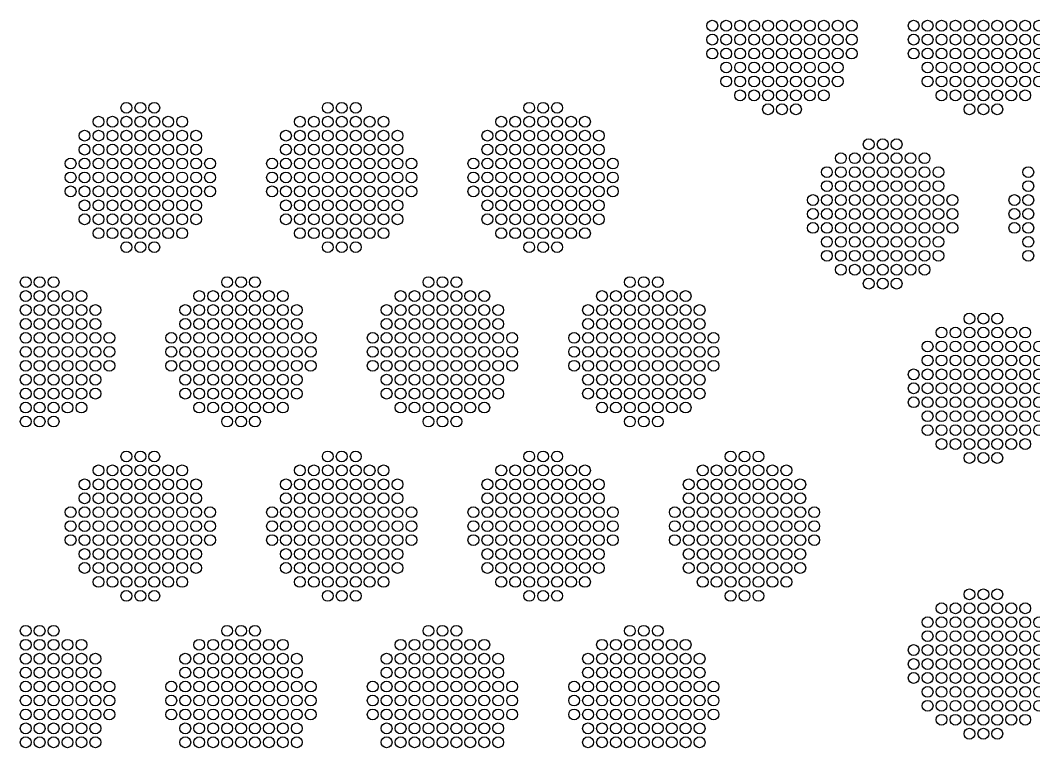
# Model space of a CAD drawing. Extents: x -49 to 54, y -38 to 38.
# Drawn here: x -42.89 to -36.35, y 18.99 to 23.69 of the extents above; entities that cross this region are included whole.
import ezdxf

# ---------------------------------------------------------------- set-up
doc = ezdxf.new("R2010")
doc.units = 0
doc.layers.add('LOWER_ELECTRODE', color=1, linetype='CONTINUOUS')

msp = doc.modelspace()

# ---------------------------------------------------------------- linework, layer by layer
at = {"layer": 'LOWER_ELECTRODE'}
for centre in [(-38.4221, 23.6539), (-38.3321, 23.6539), (-38.2421, 23.6539), (-38.1521, 23.6539), (-38.0621, 23.6539), (-37.9721, 23.6539), (-37.8821, 23.6539), (-37.7921, 23.6539), (-37.7021, 23.6539), (-37.6121, 23.6539), (-37.5221, 23.6539), (-37.1221, 23.6539), (-37.0321, 23.6539), (-36.9421, 23.6539), (-36.8521, 23.6539), (-36.7621, 23.6539), (-36.6721, 23.6539), (-36.5821, 23.6539), (-36.4921, 23.6539), (-36.4021, 23.6539), (-36.3121, 23.6539), (-38.4221, 23.5639), (-38.3321, 23.5639), (-38.2421, 23.5639), (-38.1521, 23.5639), (-38.0621, 23.5639), (-37.9721, 23.5639), (-37.8821, 23.5639), (-37.7921, 23.5639), (-37.7021, 23.5639), (-37.6121, 23.5639), (-37.5221, 23.5639), (-37.1221, 23.5639), (-37.0321, 23.5639), (-36.9421, 23.5639), (-36.8521, 23.5639), (-36.7621, 23.5639), (-36.6721, 23.5639), (-36.5821, 23.5639), (-36.4921, 23.5639), (-36.4021, 23.5639), (-36.3121, 23.5639), (-38.4221, 23.4739), (-38.3321, 23.4739), (-38.2421, 23.4739), (-38.1521, 23.4739), (-38.0621, 23.4739), (-37.9721, 23.4739), (-37.8821, 23.4739), (-37.7921, 23.4739), (-37.7021, 23.4739), (-37.6121, 23.4739), (-37.5221, 23.4739), (-37.1221, 23.4739), (-37.0321, 23.4739), (-36.9421, 23.4739), (-36.8521, 23.4739), (-36.7621, 23.4739), (-36.6721, 23.4739), (-36.5821, 23.4739), (-36.4921, 23.4739), (-36.4021, 23.4739), (-36.3121, 23.4739), (-38.3321, 23.3839), (-38.2421, 23.3839), (-38.1521, 23.3839), (-38.0621, 23.3839), (-37.9721, 23.3839), (-37.8821, 23.3839), (-37.7921, 23.3839), (-37.7021, 23.3839), (-37.6121, 23.3839), (-37.0321, 23.3839), (-36.9421, 23.3839), (-36.8521, 23.3839), (-36.7621, 23.3839), (-36.6721, 23.3839), (-36.5821, 23.3839), (-36.4921, 23.3839), (-36.4021, 23.3839), (-36.3121, 23.3839), (-38.3321, 23.2939), (-38.2421, 23.2939), (-38.1521, 23.2939), (-38.0621, 23.2939), (-37.9721, 23.2939), (-37.8821, 23.2939), (-37.7921, 23.2939), (-37.7021, 23.2939), (-37.6121, 23.2939), (-37.0321, 23.2939), (-36.9421, 23.2939), (-36.8521, 23.2939), (-36.7621, 23.2939), (-36.6721, 23.2939), (-36.5821, 23.2939), (-36.4921, 23.2939), (-36.4021, 23.2939), (-36.3121, 23.2939), (-38.2421, 23.2039), (-38.1521, 23.2039), (-38.0621, 23.2039), (-37.9721, 23.2039), (-37.8821, 23.2039), (-37.7921, 23.2039), (-37.7021, 23.2039), (-36.9421, 23.2039), (-36.8521, 23.2039), (-36.7621, 23.2039), (-36.6721, 23.2039), (-36.5821, 23.2039), (-36.4921, 23.2039), (-36.4021, 23.2039), (-42.2039, 23.1237), (-42.1139, 23.1237), (-42.0239, 23.1237), (-40.9039, 23.1237), (-40.8139, 23.1237), (-40.7239, 23.1237), (-39.6039, 23.1237), (-39.5139, 23.1237), (-39.4239, 23.1237), (-38.0621, 23.1139), (-37.9721, 23.1139), (-37.8821, 23.1139), (-36.7621, 23.1139), (-36.6721, 23.1139), (-36.5821, 23.1139), (-42.3839, 23.0337), (-42.2939, 23.0337), (-42.2039, 23.0337), (-42.1139, 23.0337), (-42.0239, 23.0337), (-41.9339, 23.0337), (-41.8439, 23.0337), (-41.0839, 23.0337), (-40.9939, 23.0337), (-40.9039, 23.0337), (-40.8139, 23.0337), (-40.7239, 23.0337), (-40.6339, 23.0337), (-40.5439, 23.0337), (-39.7839, 23.0337), (-39.6939, 23.0337), (-39.6039, 23.0337), (-39.5139, 23.0337), (-39.4239, 23.0337), (-39.3339, 23.0337), (-39.2439, 23.0337), (-42.4739, 22.9437), (-42.3839, 22.9437), (-42.2939, 22.9437), (-42.2039, 22.9437), (-42.1139, 22.9437), (-42.0239, 22.9437), (-41.9339, 22.9437), (-41.8439, 22.9437), (-41.7539, 22.9437), (-41.1739, 22.9437), (-41.0839, 22.9437), (-40.9939, 22.9437), (-40.9039, 22.9437), (-40.8139, 22.9437), (-40.7239, 22.9437), (-40.6339, 22.9437), (-40.5439, 22.9437), (-40.4539, 22.9437), (-39.8739, 22.9437), (-39.7839, 22.9437), (-39.6939, 22.9437), (-39.6039, 22.9437), (-39.5139, 22.9437), (-39.4239, 22.9437), (-39.3339, 22.9437), (-39.2439, 22.9437), (-39.1539, 22.9437), (-37.4121, 22.8881), (-37.3221, 22.8881), (-37.2321, 22.8881), (-42.4739, 22.8537), (-42.3839, 22.8537), (-42.2939, 22.8537), (-42.2039, 22.8537), (-42.1139, 22.8537), (-42.0239, 22.8537), (-41.9339, 22.8537), (-41.8439, 22.8537), (-41.7539, 22.8537), (-41.1739, 22.8537), (-41.0839, 22.8537), (-40.9939, 22.8537), (-40.9039, 22.8537), (-40.8139, 22.8537), (-40.7239, 22.8537), (-40.6339, 22.8537), (-40.5439, 22.8537), (-40.4539, 22.8537), (-39.8739, 22.8537), (-39.7839, 22.8537), (-39.6939, 22.8537), (-39.6039, 22.8537), (-39.5139, 22.8537), (-39.4239, 22.8537), (-39.3339, 22.8537), (-39.2439, 22.8537), (-39.1539, 22.8537), (-37.5921, 22.7981), (-37.5021, 22.7981), (-37.4121, 22.7981), (-37.3221, 22.7981), (-37.2321, 22.7981), (-37.1421, 22.7981), (-37.0521, 22.7981), (-42.5639, 22.7637), (-42.4739, 22.7637), (-42.3839, 22.7637), (-42.2939, 22.7637), (-42.2039, 22.7637), (-42.1139, 22.7637), (-42.0239, 22.7637), (-41.9339, 22.7637), (-41.8439, 22.7637), (-41.7539, 22.7637), (-41.6639, 22.7637), (-41.2639, 22.7637), (-41.1739, 22.7637), (-41.0839, 22.7637), (-40.9939, 22.7637), (-40.9039, 22.7637), (-40.8139, 22.7637), (-40.7239, 22.7637), (-40.6339, 22.7637), (-40.5439, 22.7637), (-40.4539, 22.7637), (-40.3639, 22.7637), (-39.9639, 22.7637), (-39.8739, 22.7637), (-39.7839, 22.7637), (-39.6939, 22.7637), (-39.6039, 22.7637), (-39.5139, 22.7637), (-39.4239, 22.7637), (-39.3339, 22.7637), (-39.2439, 22.7637), (-39.1539, 22.7637), (-39.0639, 22.7637), (-42.5639, 22.6737), (-42.4739, 22.6737), (-42.3839, 22.6737), (-42.2939, 22.6737), (-42.2039, 22.6737), (-42.1139, 22.6737), (-42.0239, 22.6737), (-41.9339, 22.6737), (-41.8439, 22.6737), (-41.7539, 22.6737), (-41.6639, 22.6737), (-41.2639, 22.6737), (-41.1739, 22.6737), (-41.0839, 22.6737), (-40.9939, 22.6737), (-40.9039, 22.6737), (-40.8139, 22.6737), (-40.7239, 22.6737), (-40.6339, 22.6737), (-40.5439, 22.6737), (-40.4539, 22.6737), (-40.3639, 22.6737), (-39.9639, 22.6737), (-39.8739, 22.6737), (-39.7839, 22.6737), (-39.6939, 22.6737), (-39.6039, 22.6737), (-39.5139, 22.6737), (-39.4239, 22.6737), (-39.3339, 22.6737), (-39.2439, 22.6737), (-39.1539, 22.6737), (-39.0639, 22.6737), (-37.6821, 22.7081), (-37.5921, 22.7081), (-37.5021, 22.7081), (-37.4121, 22.7081), (-37.3221, 22.7081), (-37.2321, 22.7081), (-37.1421, 22.7081), (-37.0521, 22.7081), (-36.9621, 22.7081), (-36.3821, 22.7081), (-37.6821, 22.6181), (-37.5921, 22.6181), (-37.5021, 22.6181), (-37.4121, 22.6181), (-37.3221, 22.6181), (-37.2321, 22.6181), (-37.1421, 22.6181), (-37.0521, 22.6181), (-36.9621, 22.6181), (-36.3821, 22.6181), (-42.5639, 22.5837), (-42.4739, 22.5837), (-42.3839, 22.5837), (-42.2939, 22.5837), (-42.2039, 22.5837), (-42.1139, 22.5837), (-42.0239, 22.5837), (-41.9339, 22.5837), (-41.8439, 22.5837), (-41.7539, 22.5837), (-41.6639, 22.5837), (-41.2639, 22.5837), (-41.1739, 22.5837), (-41.0839, 22.5837), (-40.9939, 22.5837), (-40.9039, 22.5837), (-40.8139, 22.5837), (-40.7239, 22.5837), (-40.6339, 22.5837), (-40.5439, 22.5837), (-40.4539, 22.5837), (-40.3639, 22.5837), (-39.9639, 22.5837), (-39.8739, 22.5837), (-39.7839, 22.5837), (-39.6939, 22.5837), (-39.6039, 22.5837), (-39.5139, 22.5837), (-39.4239, 22.5837), (-39.3339, 22.5837), (-39.2439, 22.5837), (-39.1539, 22.5837), (-39.0639, 22.5837), (-42.4739, 22.4937), (-42.3839, 22.4937), (-42.2939, 22.4937), (-42.2039, 22.4937), (-42.1139, 22.4937), (-42.0239, 22.4937), (-41.9339, 22.4937), (-41.8439, 22.4937), (-41.7539, 22.4937), (-41.1739, 22.4937), (-41.0839, 22.4937), (-40.9939, 22.4937), (-40.9039, 22.4937), (-40.8139, 22.4937), (-40.7239, 22.4937), (-40.6339, 22.4937), (-40.5439, 22.4937), (-40.4539, 22.4937), (-39.8739, 22.4937), (-39.7839, 22.4937), (-39.6939, 22.4937), (-39.6039, 22.4937), (-39.5139, 22.4937), (-39.4239, 22.4937), (-39.3339, 22.4937), (-39.2439, 22.4937), (-39.1539, 22.4937), (-37.7721, 22.5281), (-37.6821, 22.5281), (-37.5921, 22.5281), (-37.5021, 22.5281), (-37.4121, 22.5281), (-37.3221, 22.5281), (-37.2321, 22.5281), (-37.1421, 22.5281), (-37.0521, 22.5281), (-36.9621, 22.5281), (-36.8721, 22.5281), (-36.4721, 22.5281), (-36.3821, 22.5281), (-42.4739, 22.4037), (-42.3839, 22.4037), (-42.2939, 22.4037), (-42.2039, 22.4037), (-42.1139, 22.4037), (-42.0239, 22.4037), (-41.9339, 22.4037), (-41.8439, 22.4037), (-41.7539, 22.4037), (-41.1739, 22.4037), (-41.0839, 22.4037), (-40.9939, 22.4037), (-40.9039, 22.4037), (-40.8139, 22.4037), (-40.7239, 22.4037), (-40.6339, 22.4037), (-40.5439, 22.4037), (-40.4539, 22.4037), (-39.8739, 22.4037), (-39.7839, 22.4037), (-39.6939, 22.4037), (-39.6039, 22.4037), (-39.5139, 22.4037), (-39.4239, 22.4037), (-39.3339, 22.4037), (-39.2439, 22.4037), (-39.1539, 22.4037), (-37.7721, 22.4381), (-37.6821, 22.4381), (-37.5921, 22.4381), (-37.5021, 22.4381), (-37.4121, 22.4381), (-37.3221, 22.4381), (-37.2321, 22.4381), (-37.1421, 22.4381), (-37.0521, 22.4381), (-36.9621, 22.4381), (-36.8721, 22.4381), (-36.4721, 22.4381), (-36.3821, 22.4381), (-37.7721, 22.3481), (-37.6821, 22.3481), (-37.5921, 22.3481), (-37.5021, 22.3481), (-37.4121, 22.3481), (-37.3221, 22.3481), (-37.2321, 22.3481), (-37.1421, 22.3481), (-37.0521, 22.3481), (-36.9621, 22.3481), (-36.8721, 22.3481), (-36.4721, 22.3481), (-36.3821, 22.3481), (-42.3839, 22.3137), (-42.2939, 22.3137), (-42.2039, 22.3137), (-42.1139, 22.3137), (-42.0239, 22.3137), (-41.9339, 22.3137), (-41.8439, 22.3137), (-41.0839, 22.3137), (-40.9939, 22.3137), (-40.9039, 22.3137), (-40.8139, 22.3137), (-40.7239, 22.3137), (-40.6339, 22.3137), (-40.5439, 22.3137), (-39.7839, 22.3137), (-39.6939, 22.3137), (-39.6039, 22.3137), (-39.5139, 22.3137), (-39.4239, 22.3137), (-39.3339, 22.3137), (-39.2439, 22.3137), (-42.2039, 22.2237), (-42.1139, 22.2237), (-42.0239, 22.2237), (-40.9039, 22.2237), (-40.8139, 22.2237), (-40.7239, 22.2237), (-39.6039, 22.2237), (-39.5139, 22.2237), (-39.4239, 22.2237), (-37.6821, 22.2581), (-37.5921, 22.2581), (-37.5021, 22.2581), (-37.4121, 22.2581), (-37.3221, 22.2581), (-37.2321, 22.2581), (-37.1421, 22.2581), (-37.0521, 22.2581), (-36.9621, 22.2581), (-36.3821, 22.2581), (-37.6821, 22.1681), (-37.5921, 22.1681), (-37.5021, 22.1681), (-37.4121, 22.1681), (-37.3221, 22.1681), (-37.2321, 22.1681), (-37.1421, 22.1681), (-37.0521, 22.1681), (-36.9621, 22.1681), (-36.3821, 22.1681), (-37.5921, 22.0781), (-37.5021, 22.0781), (-37.4121, 22.0781), (-37.3221, 22.0781), (-37.2321, 22.0781), (-37.1421, 22.0781), (-37.0521, 22.0781), (-42.8539, 21.9979), (-42.7639, 21.9979), (-42.6739, 21.9979), (-41.5539, 21.9979), (-41.4639, 21.9979), (-41.3739, 21.9979), (-40.2539, 21.9979), (-40.1639, 21.9979), (-40.0739, 21.9979), (-38.9539, 21.9979), (-38.8639, 21.9979), (-38.7739, 21.9979), (-37.4121, 21.9881), (-37.3221, 21.9881), (-37.2321, 21.9881), (-42.8539, 21.9079), (-42.7639, 21.9079), (-42.6739, 21.9079), (-42.5839, 21.9079), (-42.4939, 21.9079), (-41.7339, 21.9079), (-41.6439, 21.9079), (-41.5539, 21.9079), (-41.4639, 21.9079), (-41.3739, 21.9079), (-41.2839, 21.9079), (-41.1939, 21.9079), (-40.4339, 21.9079), (-40.3439, 21.9079), (-40.2539, 21.9079), (-40.1639, 21.9079), (-40.0739, 21.9079), (-39.9839, 21.9079), (-39.8939, 21.9079), (-39.1339, 21.9079), (-39.0439, 21.9079), (-38.9539, 21.9079), (-38.8639, 21.9079), (-38.7739, 21.9079), (-38.6839, 21.9079), (-38.5939, 21.9079), (-42.8539, 21.8179), (-42.7639, 21.8179), (-42.6739, 21.8179), (-42.5839, 21.8179), (-42.4939, 21.8179), (-42.4039, 21.8179), (-41.8239, 21.8179), (-41.7339, 21.8179), (-41.6439, 21.8179), (-41.5539, 21.8179), (-41.4639, 21.8179), (-41.3739, 21.8179), (-41.2839, 21.8179), (-41.1939, 21.8179), (-41.1039, 21.8179), (-40.5239, 21.8179), (-40.4339, 21.8179), (-40.3439, 21.8179), (-40.2539, 21.8179), (-40.1639, 21.8179), (-40.0739, 21.8179), (-39.9839, 21.8179), (-39.8939, 21.8179), (-39.8039, 21.8179), (-39.2239, 21.8179), (-39.1339, 21.8179), (-39.0439, 21.8179), (-38.9539, 21.8179), (-38.8639, 21.8179), (-38.7739, 21.8179), (-38.6839, 21.8179), (-38.5939, 21.8179), (-38.5039, 21.8179), (-36.7621, 21.7623), (-36.6721, 21.7623), (-36.5821, 21.7623), (-42.8539, 21.7279), (-42.7639, 21.7279), (-42.6739, 21.7279), (-42.5839, 21.7279), (-42.4939, 21.7279), (-42.4039, 21.7279), (-41.8239, 21.7279), (-41.7339, 21.7279), (-41.6439, 21.7279), (-41.5539, 21.7279), (-41.4639, 21.7279), (-41.3739, 21.7279), (-41.2839, 21.7279), (-41.1939, 21.7279), (-41.1039, 21.7279), (-40.5239, 21.7279), (-40.4339, 21.7279), (-40.3439, 21.7279), (-40.2539, 21.7279), (-40.1639, 21.7279), (-40.0739, 21.7279), (-39.9839, 21.7279), (-39.8939, 21.7279), (-39.8039, 21.7279), (-39.2239, 21.7279), (-39.1339, 21.7279), (-39.0439, 21.7279), (-38.9539, 21.7279), (-38.8639, 21.7279), (-38.7739, 21.7279), (-38.6839, 21.7279), (-38.5939, 21.7279), (-38.5039, 21.7279), (-42.8539, 21.6379), (-42.7639, 21.6379), (-42.6739, 21.6379), (-42.5839, 21.6379), (-42.4939, 21.6379), (-42.4039, 21.6379), (-42.3139, 21.6379), (-41.9139, 21.6379), (-41.8239, 21.6379), (-41.7339, 21.6379), (-41.6439, 21.6379), (-41.5539, 21.6379), (-41.4639, 21.6379), (-41.3739, 21.6379), (-41.2839, 21.6379), (-41.1939, 21.6379), (-41.1039, 21.6379), (-41.0139, 21.6379), (-40.6139, 21.6379), (-40.5239, 21.6379), (-40.4339, 21.6379), (-40.3439, 21.6379), (-40.2539, 21.6379), (-40.1639, 21.6379), (-40.0739, 21.6379), (-39.9839, 21.6379), (-39.8939, 21.6379), (-39.8039, 21.6379), (-39.7139, 21.6379), (-39.3139, 21.6379), (-39.2239, 21.6379), (-39.1339, 21.6379), (-39.0439, 21.6379), (-38.9539, 21.6379), (-38.8639, 21.6379), (-38.7739, 21.6379), (-38.6839, 21.6379), (-38.5939, 21.6379), (-38.5039, 21.6379), (-38.4139, 21.6379), (-36.9421, 21.6723), (-36.8521, 21.6723), (-36.7621, 21.6723), (-36.6721, 21.6723), (-36.5821, 21.6723), (-36.4921, 21.6723), (-36.4021, 21.6723), (-37.0321, 21.5823), (-36.9421, 21.5823), (-36.8521, 21.5823), (-36.7621, 21.5823), (-36.6721, 21.5823), (-36.5821, 21.5823), (-36.4921, 21.5823), (-36.4021, 21.5823), (-36.3121, 21.5823), (-42.8539, 21.5479), (-42.7639, 21.5479), (-42.6739, 21.5479), (-42.5839, 21.5479), (-42.4939, 21.5479), (-42.4039, 21.5479), (-42.3139, 21.5479), (-41.9139, 21.5479), (-41.8239, 21.5479), (-41.7339, 21.5479), (-41.6439, 21.5479), (-41.5539, 21.5479), (-41.4639, 21.5479), (-41.3739, 21.5479), (-41.2839, 21.5479), (-41.1939, 21.5479), (-41.1039, 21.5479), (-41.0139, 21.5479), (-40.6139, 21.5479), (-40.5239, 21.5479), (-40.4339, 21.5479), (-40.3439, 21.5479), (-40.2539, 21.5479), (-40.1639, 21.5479), (-40.0739, 21.5479), (-39.9839, 21.5479), (-39.8939, 21.5479), (-39.8039, 21.5479), (-39.7139, 21.5479), (-39.3139, 21.5479), (-39.2239, 21.5479), (-39.1339, 21.5479), (-39.0439, 21.5479), (-38.9539, 21.5479), (-38.8639, 21.5479), (-38.7739, 21.5479), (-38.6839, 21.5479), (-38.5939, 21.5479), (-38.5039, 21.5479), (-38.4139, 21.5479), (-37.0321, 21.4923), (-36.9421, 21.4923), (-36.8521, 21.4923), (-36.7621, 21.4923), (-36.6721, 21.4923), (-36.5821, 21.4923), (-36.4921, 21.4923), (-36.4021, 21.4923), (-36.3121, 21.4923), (-42.8539, 21.4579), (-42.7639, 21.4579), (-42.6739, 21.4579), (-42.5839, 21.4579), (-42.4939, 21.4579), (-42.4039, 21.4579), (-42.3139, 21.4579), (-41.9139, 21.4579), (-41.8239, 21.4579), (-41.7339, 21.4579), (-41.6439, 21.4579), (-41.5539, 21.4579), (-41.4639, 21.4579), (-41.3739, 21.4579), (-41.2839, 21.4579), (-41.1939, 21.4579), (-41.1039, 21.4579), (-41.0139, 21.4579), (-40.6139, 21.4579), (-40.5239, 21.4579), (-40.4339, 21.4579), (-40.3439, 21.4579), (-40.2539, 21.4579), (-40.1639, 21.4579), (-40.0739, 21.4579), (-39.9839, 21.4579), (-39.8939, 21.4579), (-39.8039, 21.4579), (-39.7139, 21.4579), (-39.3139, 21.4579), (-39.2239, 21.4579), (-39.1339, 21.4579), (-39.0439, 21.4579), (-38.9539, 21.4579), (-38.8639, 21.4579), (-38.7739, 21.4579), (-38.6839, 21.4579), (-38.5939, 21.4579), (-38.5039, 21.4579), (-38.4139, 21.4579), (-42.8539, 21.3679), (-42.7639, 21.3679), (-42.6739, 21.3679), (-42.5839, 21.3679), (-42.4939, 21.3679), (-42.4039, 21.3679), (-41.8239, 21.3679), (-41.7339, 21.3679), (-41.6439, 21.3679), (-41.5539, 21.3679), (-41.4639, 21.3679), (-41.3739, 21.3679), (-41.2839, 21.3679), (-41.1939, 21.3679), (-41.1039, 21.3679), (-40.5239, 21.3679), (-40.4339, 21.3679), (-40.3439, 21.3679), (-40.2539, 21.3679), (-40.1639, 21.3679), (-40.0739, 21.3679), (-39.9839, 21.3679), (-39.8939, 21.3679), (-39.8039, 21.3679), (-39.2239, 21.3679), (-39.1339, 21.3679), (-39.0439, 21.3679), (-38.9539, 21.3679), (-38.8639, 21.3679), (-38.7739, 21.3679), (-38.6839, 21.3679), (-38.5939, 21.3679), (-38.5039, 21.3679), (-37.1221, 21.4023), (-37.0321, 21.4023), (-36.9421, 21.4023), (-36.8521, 21.4023), (-36.7621, 21.4023), (-36.6721, 21.4023), (-36.5821, 21.4023), (-36.4921, 21.4023), (-36.4021, 21.4023), (-36.3121, 21.4023), (-37.1221, 21.3123), (-37.0321, 21.3123), (-36.9421, 21.3123), (-36.8521, 21.3123), (-36.7621, 21.3123), (-36.6721, 21.3123), (-36.5821, 21.3123), (-36.4921, 21.3123), (-36.4021, 21.3123), (-36.3121, 21.3123), (-42.8539, 21.2779), (-42.7639, 21.2779), (-42.6739, 21.2779), (-42.5839, 21.2779), (-42.4939, 21.2779), (-42.4039, 21.2779), (-41.8239, 21.2779), (-41.7339, 21.2779), (-41.6439, 21.2779), (-41.5539, 21.2779), (-41.4639, 21.2779), (-41.3739, 21.2779), (-41.2839, 21.2779), (-41.1939, 21.2779), (-41.1039, 21.2779), (-40.5239, 21.2779), (-40.4339, 21.2779), (-40.3439, 21.2779), (-40.2539, 21.2779), (-40.1639, 21.2779), (-40.0739, 21.2779), (-39.9839, 21.2779), (-39.8939, 21.2779), (-39.8039, 21.2779), (-39.2239, 21.2779), (-39.1339, 21.2779), (-39.0439, 21.2779), (-38.9539, 21.2779), (-38.8639, 21.2779), (-38.7739, 21.2779), (-38.6839, 21.2779), (-38.5939, 21.2779), (-38.5039, 21.2779), (-42.8539, 21.1879), (-42.7639, 21.1879), (-42.6739, 21.1879), (-42.5839, 21.1879), (-42.4939, 21.1879), (-41.7339, 21.1879), (-41.6439, 21.1879), (-41.5539, 21.1879), (-41.4639, 21.1879), (-41.3739, 21.1879), (-41.2839, 21.1879), (-41.1939, 21.1879), (-40.4339, 21.1879), (-40.3439, 21.1879), (-40.2539, 21.1879), (-40.1639, 21.1879), (-40.0739, 21.1879), (-39.9839, 21.1879), (-39.8939, 21.1879), (-39.1339, 21.1879), (-39.0439, 21.1879), (-38.9539, 21.1879), (-38.8639, 21.1879), (-38.7739, 21.1879), (-38.6839, 21.1879), (-38.5939, 21.1879), (-37.1221, 21.2223), (-37.0321, 21.2223), (-36.9421, 21.2223), (-36.8521, 21.2223), (-36.7621, 21.2223), (-36.6721, 21.2223), (-36.5821, 21.2223), (-36.4921, 21.2223), (-36.4021, 21.2223), (-36.3121, 21.2223), (-42.8539, 21.0979), (-42.7639, 21.0979), (-42.6739, 21.0979), (-41.5539, 21.0979), (-41.4639, 21.0979), (-41.3739, 21.0979), (-40.2539, 21.0979), (-40.1639, 21.0979), (-40.0739, 21.0979), (-38.9539, 21.0979), (-38.8639, 21.0979), (-38.7739, 21.0979), (-37.0321, 21.1323), (-36.9421, 21.1323), (-36.8521, 21.1323), (-36.7621, 21.1323), (-36.6721, 21.1323), (-36.5821, 21.1323), (-36.4921, 21.1323), (-36.4021, 21.1323), (-36.3121, 21.1323), (-37.0321, 21.0423), (-36.9421, 21.0423), (-36.8521, 21.0423), (-36.7621, 21.0423), (-36.6721, 21.0423), (-36.5821, 21.0423), (-36.4921, 21.0423), (-36.4021, 21.0423), (-36.3121, 21.0423), (-36.9421, 20.9523), (-36.8521, 20.9523), (-36.7621, 20.9523), (-36.6721, 20.9523), (-36.5821, 20.9523), (-36.4921, 20.9523), (-36.4021, 20.9523), (-42.2039, 20.8721), (-42.1139, 20.8721), (-42.0239, 20.8721), (-40.9039, 20.8721), (-40.8139, 20.8721), (-40.7239, 20.8721), (-39.6039, 20.8721), (-39.5139, 20.8721), (-39.4239, 20.8721), (-38.3039, 20.8721), (-38.2139, 20.8721), (-38.1239, 20.8721), (-36.7621, 20.8623), (-36.6721, 20.8623), (-36.5821, 20.8623), (-42.3839, 20.7821), (-42.2939, 20.7821), (-42.2039, 20.7821), (-42.1139, 20.7821), (-42.0239, 20.7821), (-41.9339, 20.7821), (-41.8439, 20.7821), (-41.0839, 20.7821), (-40.9939, 20.7821), (-40.9039, 20.7821), (-40.8139, 20.7821), (-40.7239, 20.7821), (-40.6339, 20.7821), (-40.5439, 20.7821), (-39.7839, 20.7821), (-39.6939, 20.7821), (-39.6039, 20.7821), (-39.5139, 20.7821), (-39.4239, 20.7821), (-39.3339, 20.7821), (-39.2439, 20.7821), (-38.4839, 20.7821), (-38.3939, 20.7821), (-38.3039, 20.7821), (-38.2139, 20.7821), (-38.1239, 20.7821), (-38.0339, 20.7821), (-37.9439, 20.7821), (-42.4739, 20.6921), (-42.3839, 20.6921), (-42.2939, 20.6921), (-42.2039, 20.6921), (-42.1139, 20.6921), (-42.0239, 20.6921), (-41.9339, 20.6921), (-41.8439, 20.6921), (-41.7539, 20.6921), (-41.1739, 20.6921), (-41.0839, 20.6921), (-40.9939, 20.6921), (-40.9039, 20.6921), (-40.8139, 20.6921), (-40.7239, 20.6921), (-40.6339, 20.6921), (-40.5439, 20.6921), (-40.4539, 20.6921), (-39.8739, 20.6921), (-39.7839, 20.6921), (-39.6939, 20.6921), (-39.6039, 20.6921), (-39.5139, 20.6921), (-39.4239, 20.6921), (-39.3339, 20.6921), (-39.2439, 20.6921), (-39.1539, 20.6921), (-38.5739, 20.6921), (-38.4839, 20.6921), (-38.3939, 20.6921), (-38.3039, 20.6921), (-38.2139, 20.6921), (-38.1239, 20.6921), (-38.0339, 20.6921), (-37.9439, 20.6921), (-37.8539, 20.6921), (-42.4739, 20.6021), (-42.3839, 20.6021), (-42.2939, 20.6021), (-42.2039, 20.6021), (-42.1139, 20.6021), (-42.0239, 20.6021), (-41.9339, 20.6021), (-41.8439, 20.6021), (-41.7539, 20.6021), (-41.1739, 20.6021), (-41.0839, 20.6021), (-40.9939, 20.6021), (-40.9039, 20.6021), (-40.8139, 20.6021), (-40.7239, 20.6021), (-40.6339, 20.6021), (-40.5439, 20.6021), (-40.4539, 20.6021), (-39.8739, 20.6021), (-39.7839, 20.6021), (-39.6939, 20.6021), (-39.6039, 20.6021), (-39.5139, 20.6021), (-39.4239, 20.6021), (-39.3339, 20.6021), (-39.2439, 20.6021), (-39.1539, 20.6021), (-38.5739, 20.6021), (-38.4839, 20.6021), (-38.3939, 20.6021), (-38.3039, 20.6021), (-38.2139, 20.6021), (-38.1239, 20.6021), (-38.0339, 20.6021), (-37.9439, 20.6021), (-37.8539, 20.6021), (-42.5639, 20.5121), (-42.4739, 20.5121), (-42.3839, 20.5121), (-42.2939, 20.5121), (-42.2039, 20.5121), (-42.1139, 20.5121), (-42.0239, 20.5121), (-41.9339, 20.5121), (-41.8439, 20.5121), (-41.7539, 20.5121), (-41.6639, 20.5121), (-41.2639, 20.5121), (-41.1739, 20.5121), (-41.0839, 20.5121), (-40.9939, 20.5121), (-40.9039, 20.5121), (-40.8139, 20.5121), (-40.7239, 20.5121), (-40.6339, 20.5121), (-40.5439, 20.5121), (-40.4539, 20.5121), (-40.3639, 20.5121), (-39.9639, 20.5121), (-39.8739, 20.5121), (-39.7839, 20.5121), (-39.6939, 20.5121), (-39.6039, 20.5121), (-39.5139, 20.5121), (-39.4239, 20.5121), (-39.3339, 20.5121), (-39.2439, 20.5121), (-39.1539, 20.5121), (-39.0639, 20.5121), (-38.6639, 20.5121), (-38.5739, 20.5121), (-38.4839, 20.5121), (-38.3939, 20.5121), (-38.3039, 20.5121), (-38.2139, 20.5121), (-38.1239, 20.5121), (-38.0339, 20.5121), (-37.9439, 20.5121), (-37.8539, 20.5121), (-37.7639, 20.5121), (-42.5639, 20.4221), (-42.4739, 20.4221), (-42.3839, 20.4221), (-42.2939, 20.4221), (-42.2039, 20.4221), (-42.1139, 20.4221), (-42.0239, 20.4221), (-41.9339, 20.4221), (-41.8439, 20.4221), (-41.7539, 20.4221), (-41.6639, 20.4221), (-41.2639, 20.4221), (-41.1739, 20.4221), (-41.0839, 20.4221), (-40.9939, 20.4221), (-40.9039, 20.4221), (-40.8139, 20.4221), (-40.7239, 20.4221), (-40.6339, 20.4221), (-40.5439, 20.4221), (-40.4539, 20.4221), (-40.3639, 20.4221), (-39.9639, 20.4221), (-39.8739, 20.4221), (-39.7839, 20.4221), (-39.6939, 20.4221), (-39.6039, 20.4221), (-39.5139, 20.4221), (-39.4239, 20.4221), (-39.3339, 20.4221), (-39.2439, 20.4221), (-39.1539, 20.4221), (-39.0639, 20.4221), (-38.6639, 20.4221), (-38.5739, 20.4221), (-38.4839, 20.4221), (-38.3939, 20.4221), (-38.3039, 20.4221), (-38.2139, 20.4221), (-38.1239, 20.4221), (-38.0339, 20.4221), (-37.9439, 20.4221), (-37.8539, 20.4221), (-37.7639, 20.4221), (-42.5639, 20.3321), (-42.4739, 20.3321), (-42.3839, 20.3321), (-42.2939, 20.3321), (-42.2039, 20.3321), (-42.1139, 20.3321), (-42.0239, 20.3321), (-41.9339, 20.3321), (-41.8439, 20.3321), (-41.7539, 20.3321), (-41.6639, 20.3321), (-41.2639, 20.3321), (-41.1739, 20.3321), (-41.0839, 20.3321), (-40.9939, 20.3321), (-40.9039, 20.3321), (-40.8139, 20.3321), (-40.7239, 20.3321), (-40.6339, 20.3321), (-40.5439, 20.3321), (-40.4539, 20.3321), (-40.3639, 20.3321), (-39.9639, 20.3321), (-39.8739, 20.3321), (-39.7839, 20.3321), (-39.6939, 20.3321), (-39.6039, 20.3321), (-39.5139, 20.3321), (-39.4239, 20.3321), (-39.3339, 20.3321), (-39.2439, 20.3321), (-39.1539, 20.3321), (-39.0639, 20.3321), (-38.6639, 20.3321), (-38.5739, 20.3321), (-38.4839, 20.3321), (-38.3939, 20.3321), (-38.3039, 20.3321), (-38.2139, 20.3321), (-38.1239, 20.3321), (-38.0339, 20.3321), (-37.9439, 20.3321), (-37.8539, 20.3321), (-37.7639, 20.3321), (-42.4739, 20.2421), (-42.3839, 20.2421), (-42.2939, 20.2421), (-42.2039, 20.2421), (-42.1139, 20.2421), (-42.0239, 20.2421), (-41.9339, 20.2421), (-41.8439, 20.2421), (-41.7539, 20.2421), (-41.1739, 20.2421), (-41.0839, 20.2421), (-40.9939, 20.2421), (-40.9039, 20.2421), (-40.8139, 20.2421), (-40.7239, 20.2421), (-40.6339, 20.2421), (-40.5439, 20.2421), (-40.4539, 20.2421), (-39.8739, 20.2421), (-39.7839, 20.2421), (-39.6939, 20.2421), (-39.6039, 20.2421), (-39.5139, 20.2421), (-39.4239, 20.2421), (-39.3339, 20.2421), (-39.2439, 20.2421), (-39.1539, 20.2421), (-38.5739, 20.2421), (-38.4839, 20.2421), (-38.3939, 20.2421), (-38.3039, 20.2421), (-38.2139, 20.2421), (-38.1239, 20.2421), (-38.0339, 20.2421), (-37.9439, 20.2421), (-37.8539, 20.2421), (-42.4739, 20.1521), (-42.3839, 20.1521), (-42.2939, 20.1521), (-42.2039, 20.1521), (-42.1139, 20.1521), (-42.0239, 20.1521), (-41.9339, 20.1521), (-41.8439, 20.1521), (-41.7539, 20.1521), (-41.1739, 20.1521), (-41.0839, 20.1521), (-40.9939, 20.1521), (-40.9039, 20.1521), (-40.8139, 20.1521), (-40.7239, 20.1521), (-40.6339, 20.1521), (-40.5439, 20.1521), (-40.4539, 20.1521), (-39.8739, 20.1521), (-39.7839, 20.1521), (-39.6939, 20.1521), (-39.6039, 20.1521), (-39.5139, 20.1521), (-39.4239, 20.1521), (-39.3339, 20.1521), (-39.2439, 20.1521), (-39.1539, 20.1521), (-38.5739, 20.1521), (-38.4839, 20.1521), (-38.3939, 20.1521), (-38.3039, 20.1521), (-38.2139, 20.1521), (-38.1239, 20.1521), (-38.0339, 20.1521), (-37.9439, 20.1521), (-37.8539, 20.1521), (-42.3839, 20.0621), (-42.2939, 20.0621), (-42.2039, 20.0621), (-42.1139, 20.0621), (-42.0239, 20.0621), (-41.9339, 20.0621), (-41.8439, 20.0621), (-41.0839, 20.0621), (-40.9939, 20.0621), (-40.9039, 20.0621), (-40.8139, 20.0621), (-40.7239, 20.0621), (-40.6339, 20.0621), (-40.5439, 20.0621), (-39.7839, 20.0621), (-39.6939, 20.0621), (-39.6039, 20.0621), (-39.5139, 20.0621), (-39.4239, 20.0621), (-39.3339, 20.0621), (-39.2439, 20.0621), (-38.4839, 20.0621), (-38.3939, 20.0621), (-38.3039, 20.0621), (-38.2139, 20.0621), (-38.1239, 20.0621), (-38.0339, 20.0621), (-37.9439, 20.0621), (-42.2039, 19.9721), (-42.1139, 19.9721), (-42.0239, 19.9721), (-40.9039, 19.9721), (-40.8139, 19.9721), (-40.7239, 19.9721), (-39.6039, 19.9721), (-39.5139, 19.9721), (-39.4239, 19.9721), (-38.3039, 19.9721), (-38.2139, 19.9721), (-38.1239, 19.9721), (-36.7621, 19.9819), (-36.6721, 19.9819), (-36.5821, 19.9819), (-36.9421, 19.8919), (-36.8521, 19.8919), (-36.7621, 19.8919), (-36.6721, 19.8919), (-36.5821, 19.8919), (-36.4921, 19.8919), (-36.4021, 19.8919), (-37.0321, 19.8019), (-36.9421, 19.8019), (-36.8521, 19.8019), (-36.7621, 19.8019), (-36.6721, 19.8019), (-36.5821, 19.8019), (-36.4921, 19.8019), (-36.4021, 19.8019), (-36.3121, 19.8019), (-42.8539, 19.7462), (-42.7639, 19.7462), (-42.6739, 19.7462), (-41.5539, 19.7462), (-41.4639, 19.7462), (-41.3739, 19.7462), (-40.2539, 19.7462), (-40.1639, 19.7462), (-40.0739, 19.7462), (-38.9539, 19.7462), (-38.8639, 19.7462), (-38.7739, 19.7462), (-42.8539, 19.6562), (-42.7639, 19.6562), (-42.6739, 19.6562), (-42.5839, 19.6562), (-42.4939, 19.6562), (-41.7339, 19.6562), (-41.6439, 19.6562), (-41.5539, 19.6562), (-41.4639, 19.6562), (-41.3739, 19.6562), (-41.2839, 19.6562), (-41.1939, 19.6562), (-40.4339, 19.6562), (-40.3439, 19.6562), (-40.2539, 19.6562), (-40.1639, 19.6562), (-40.0739, 19.6562), (-39.9839, 19.6562), (-39.8939, 19.6562), (-39.1339, 19.6562), (-39.0439, 19.6562), (-38.9539, 19.6562), (-38.8639, 19.6562), (-38.7739, 19.6562), (-38.6839, 19.6562), (-38.5939, 19.6562), (-37.0321, 19.7119), (-36.9421, 19.7119), (-36.8521, 19.7119), (-36.7621, 19.7119), (-36.6721, 19.7119), (-36.5821, 19.7119), (-36.4921, 19.7119), (-36.4021, 19.7119), (-36.3121, 19.7119), (-37.1221, 19.6219), (-37.0321, 19.6219), (-36.9421, 19.6219), (-36.8521, 19.6219), (-36.7621, 19.6219), (-36.6721, 19.6219), (-36.5821, 19.6219), (-36.4921, 19.6219), (-36.4021, 19.6219), (-36.3121, 19.6219), (-42.8539, 19.5662), (-42.7639, 19.5662), (-42.6739, 19.5662), (-42.5839, 19.5662), (-42.4939, 19.5662), (-42.4039, 19.5662), (-41.8239, 19.5662), (-41.7339, 19.5662), (-41.6439, 19.5662), (-41.5539, 19.5662), (-41.4639, 19.5662), (-41.3739, 19.5662), (-41.2839, 19.5662), (-41.1939, 19.5662), (-41.1039, 19.5662), (-40.5239, 19.5662), (-40.4339, 19.5662), (-40.3439, 19.5662), (-40.2539, 19.5662), (-40.1639, 19.5662), (-40.0739, 19.5662), (-39.9839, 19.5662), (-39.8939, 19.5662), (-39.8039, 19.5662), (-39.2239, 19.5662), (-39.1339, 19.5662), (-39.0439, 19.5662), (-38.9539, 19.5662), (-38.8639, 19.5662), (-38.7739, 19.5662), (-38.6839, 19.5662), (-38.5939, 19.5662), (-38.5039, 19.5662), (-37.1221, 19.5319), (-37.0321, 19.5319), (-36.9421, 19.5319), (-36.8521, 19.5319), (-36.7621, 19.5319), (-36.6721, 19.5319), (-36.5821, 19.5319), (-36.4921, 19.5319), (-36.4021, 19.5319), (-36.3121, 19.5319), (-42.8539, 19.4762), (-42.7639, 19.4762), (-42.6739, 19.4762), (-42.5839, 19.4762), (-42.4939, 19.4762), (-42.4039, 19.4762), (-41.8239, 19.4762), (-41.7339, 19.4762), (-41.6439, 19.4762), (-41.5539, 19.4762), (-41.4639, 19.4762), (-41.3739, 19.4762), (-41.2839, 19.4762), (-41.1939, 19.4762), (-41.1039, 19.4762), (-40.5239, 19.4762), (-40.4339, 19.4762), (-40.3439, 19.4762), (-40.2539, 19.4762), (-40.1639, 19.4762), (-40.0739, 19.4762), (-39.9839, 19.4762), (-39.8939, 19.4762), (-39.8039, 19.4762), (-39.2239, 19.4762), (-39.1339, 19.4762), (-39.0439, 19.4762), (-38.9539, 19.4762), (-38.8639, 19.4762), (-38.7739, 19.4762), (-38.6839, 19.4762), (-38.5939, 19.4762), (-38.5039, 19.4762), (-37.1221, 19.4419), (-37.0321, 19.4419), (-36.9421, 19.4419), (-36.8521, 19.4419), (-36.7621, 19.4419), (-36.6721, 19.4419), (-36.5821, 19.4419), (-36.4921, 19.4419), (-36.4021, 19.4419), (-36.3121, 19.4419), (-42.8539, 19.3862), (-42.7639, 19.3862), (-42.6739, 19.3862), (-42.5839, 19.3862), (-42.4939, 19.3862), (-42.4039, 19.3862), (-42.3139, 19.3862), (-41.9139, 19.3862), (-41.8239, 19.3862), (-41.7339, 19.3862), (-41.6439, 19.3862), (-41.5539, 19.3862), (-41.4639, 19.3862), (-41.3739, 19.3862), (-41.2839, 19.3862), (-41.1939, 19.3862), (-41.1039, 19.3862), (-41.0139, 19.3862), (-40.6139, 19.3862), (-40.5239, 19.3862), (-40.4339, 19.3862), (-40.3439, 19.3862), (-40.2539, 19.3862), (-40.1639, 19.3862), (-40.0739, 19.3862), (-39.9839, 19.3862), (-39.8939, 19.3862), (-39.8039, 19.3862), (-39.7139, 19.3862), (-39.3139, 19.3862), (-39.2239, 19.3862), (-39.1339, 19.3862), (-39.0439, 19.3862), (-38.9539, 19.3862), (-38.8639, 19.3862), (-38.7739, 19.3862), (-38.6839, 19.3862), (-38.5939, 19.3862), (-38.5039, 19.3862), (-38.4139, 19.3862), (-37.0321, 19.3519), (-36.9421, 19.3519), (-36.8521, 19.3519), (-36.7621, 19.3519), (-36.6721, 19.3519), (-36.5821, 19.3519), (-36.4921, 19.3519), (-36.4021, 19.3519), (-36.3121, 19.3519), (-42.8539, 19.2962), (-42.7639, 19.2962), (-42.6739, 19.2962), (-42.5839, 19.2962), (-42.4939, 19.2962), (-42.4039, 19.2962), (-42.3139, 19.2962), (-41.9139, 19.2962), (-41.8239, 19.2962), (-41.7339, 19.2962), (-41.6439, 19.2962), (-41.5539, 19.2962), (-41.4639, 19.2962), (-41.3739, 19.2962), (-41.2839, 19.2962), (-41.1939, 19.2962), (-41.1039, 19.2962), (-41.0139, 19.2962), (-40.6139, 19.2962), (-40.5239, 19.2962), (-40.4339, 19.2962), (-40.3439, 19.2962), (-40.2539, 19.2962), (-40.1639, 19.2962), (-40.0739, 19.2962), (-39.9839, 19.2962), (-39.8939, 19.2962), (-39.8039, 19.2962), (-39.7139, 19.2962), (-39.3139, 19.2962), (-39.2239, 19.2962), (-39.1339, 19.2962), (-39.0439, 19.2962), (-38.9539, 19.2962), (-38.8639, 19.2962), (-38.7739, 19.2962), (-38.6839, 19.2962), (-38.5939, 19.2962), (-38.5039, 19.2962), (-38.4139, 19.2962), (-42.8539, 19.2062), (-42.7639, 19.2062), (-42.6739, 19.2062), (-42.5839, 19.2062), (-42.4939, 19.2062), (-42.4039, 19.2062), (-42.3139, 19.2062), (-41.9139, 19.2062), (-41.8239, 19.2062), (-41.7339, 19.2062), (-41.6439, 19.2062), (-41.5539, 19.2062), (-41.4639, 19.2062), (-41.3739, 19.2062), (-41.2839, 19.2062), (-41.1939, 19.2062), (-41.1039, 19.2062), (-41.0139, 19.2062), (-40.6139, 19.2062), (-40.5239, 19.2062), (-40.4339, 19.2062), (-40.3439, 19.2062), (-40.2539, 19.2062), (-40.1639, 19.2062), (-40.0739, 19.2062), (-39.9839, 19.2062), (-39.8939, 19.2062), (-39.8039, 19.2062), (-39.7139, 19.2062), (-39.3139, 19.2062), (-39.2239, 19.2062), (-39.1339, 19.2062), (-39.0439, 19.2062), (-38.9539, 19.2062), (-38.8639, 19.2062), (-38.7739, 19.2062), (-38.6839, 19.2062), (-38.5939, 19.2062), (-38.5039, 19.2062), (-38.4139, 19.2062), (-37.0321, 19.2619), (-36.9421, 19.2619), (-36.8521, 19.2619), (-36.7621, 19.2619), (-36.6721, 19.2619), (-36.5821, 19.2619), (-36.4921, 19.2619), (-36.4021, 19.2619), (-36.3121, 19.2619), (-36.9421, 19.1719), (-36.8521, 19.1719), (-36.7621, 19.1719), (-36.6721, 19.1719), (-36.5821, 19.1719), (-36.4921, 19.1719), (-36.4021, 19.1719), (-42.8539, 19.1162), (-42.7639, 19.1162), (-42.6739, 19.1162), (-42.5839, 19.1162), (-42.4939, 19.1162), (-42.4039, 19.1162), (-41.8239, 19.1162), (-41.7339, 19.1162), (-41.6439, 19.1162), (-41.5539, 19.1162), (-41.4639, 19.1162), (-41.3739, 19.1162), (-41.2839, 19.1162), (-41.1939, 19.1162), (-41.1039, 19.1162), (-40.5239, 19.1162), (-40.4339, 19.1162), (-40.3439, 19.1162), (-40.2539, 19.1162), (-40.1639, 19.1162), (-40.0739, 19.1162), (-39.9839, 19.1162), (-39.8939, 19.1162), (-39.8039, 19.1162), (-39.2239, 19.1162), (-39.1339, 19.1162), (-39.0439, 19.1162), (-38.9539, 19.1162), (-38.8639, 19.1162), (-38.7739, 19.1162), (-38.6839, 19.1162), (-38.5939, 19.1162), (-38.5039, 19.1162), (-36.7621, 19.0819), (-36.6721, 19.0819), (-36.5821, 19.0819), (-42.8539, 19.0262), (-42.7639, 19.0262), (-42.6739, 19.0262), (-42.5839, 19.0262), (-42.4939, 19.0262), (-42.4039, 19.0262), (-41.8239, 19.0262), (-41.7339, 19.0262), (-41.6439, 19.0262), (-41.5539, 19.0262), (-41.4639, 19.0262), (-41.3739, 19.0262), (-41.2839, 19.0262), (-41.1939, 19.0262), (-41.1039, 19.0262), (-40.5239, 19.0262), (-40.4339, 19.0262), (-40.3439, 19.0262), (-40.2539, 19.0262), (-40.1639, 19.0262), (-40.0739, 19.0262), (-39.9839, 19.0262), (-39.8939, 19.0262), (-39.8039, 19.0262), (-39.2239, 19.0262), (-39.1339, 19.0262), (-39.0439, 19.0262), (-38.9539, 19.0262), (-38.8639, 19.0262), (-38.7739, 19.0262), (-38.6839, 19.0262), (-38.5939, 19.0262), (-38.5039, 19.0262)]:
    msp.add_circle(centre, 0.035, dxfattribs=at)

doc.saveas('drawing.dxf')
